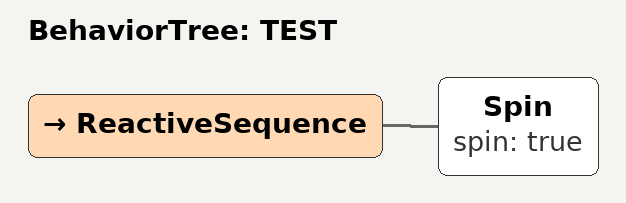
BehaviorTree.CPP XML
<?xml version="1.0" encoding="UTF-8"?>
<root BTCPP_format="4">
  <BehaviorTree ID="TEST">
    <ReactiveSequence>
      <Spin spin="true"/>
    </ReactiveSequence>
  </BehaviorTree>

</root>
